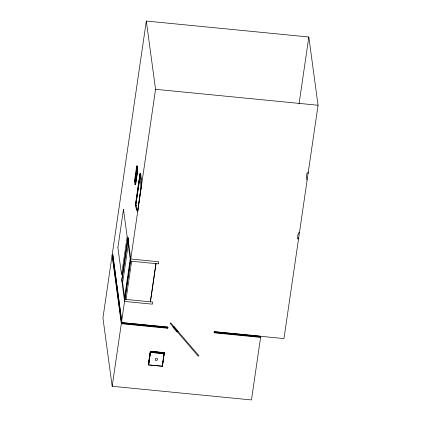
<?xml version="1.0" encoding="UTF-8"?>
<svg xmlns="http://www.w3.org/2000/svg" width="421" height="421" viewBox="0 0 421 421"><rect width="100%" height="100%" fill="white"/><g stroke="black" fill="none" stroke-linecap="round" stroke-linejoin="round"><path stroke-width="0.63" d="M141.409 187.524L141.403 184.966M140.709 174.305L140.109 174.631L135.604 205.422A0.584 0.532 -7.8 0 0 136.104 206.006L135.972 205.027A0.584 0.532 -7.7 0 1 135.473 204.448L139.993 173.641A0.584 0.532 -7.7 0 1 140.619 173.215L140.73 174.205M135.82 205.348L136.041 205.68L135.82 205.348L140.451 174.373M134.515 180.788L136.662 166.053L137.246 166.116L137.762 169.921M134.983 180.835L134.525 180.688M137.662 169.931L137.193 169.952L135.052 184.587L135.62 184.624M150.371 351.293L164.222 352.603L162.727 363.412M150.465 351.693L163.974 352.935M164.19 353.661L150.481 352.382L148.645 364.896L162.448 366.244L164.174 352.798L163.99 354.061M150.523 351.661L163.864 352.893M122.358 284.643L121.711 279.865L128.047 237.676L128.742 242.354M162.395 366.244L148.634 364.954L148.292 363.902L150.36 351.193M167.732 327.859L121.885 323.36L121.995 322.618L167.879 327.08L167.732 328.164M150.486 352.361L150.36 351.351L164.158 352.751M214.278 331.622L214.157 332.722M128.089 237.681L121.927 279.833L122.548 284.78M260.436 336.153L260.599 337.374L214.173 332.816L214.326 331.759L283.97 338.589L318.055 105.25L308.825 36.995L146.324 21.05L102.945 318.029L112.175 386.283L251.458 399.95L260.757 336.311M117.901 247.58L123.458 209.505M134.988 180.735L137.13 166.095M127.153 236.802L121.59 274.881L117.896 247.659M135.52 184.635L137.688 170M128.521 242.454L122.332 284.833L124.59 301.436L152.402 304.162L152.734 302.067L124.879 299.31L122.658 282.738M140.598 173.22L140.182 173.615L135.599 205.264A0.584 0.532 -7.7 0 0 136.078 205.816M124.616 297.368L130.194 259.189M140.988 188.75L137.762 210.684L140.746 188.629L141.151 188.492M124.879 299.299L130.452 261.12M112.175 386.283L155.554 89.305L146.324 21.05M126.037 299.426L131.615 261.241M150.392 301.815L155.97 263.63L150.413 301.804M158.317 263.841L158.617 261.762L130.789 259.01M150.35 351.351L148.534 364.839L150.439 351.572L163.953 352.898M162.464 366.202L162.527 364.076M162.706 362.823L162.89 361.571M163.164 359.692L163.348 358.445M163.532 357.192L163.806 355.313M162.353 366.244L164.179 353.724M299.047 103.94L308.825 36.995M135.099 180.83L135.562 184.635M135.483 204.411L135.972 205.011M135.615 205.39L135.473 204.448M173.026 326.738L173.652 326.307M173.81 326.422L172.931 327.091L177.167 332.043L178.078 331.406L173.841 326.428M177.278 331.695L177.888 331.253L177.294 331.722M160.443 352.872L160.885 353.014M153.491 352.188L153.818 352.224M137.535 210.568L137.162 210.526A40.969 4.331 -84.4 0 1 136.962 210.379L136.646 209.916A48.583 5.136 -84.4 0 1 136.288 208.942L136.172 208.532A66.255 7.004 -84.4 0 1 135.604 205.411M150.46 351.582L148.713 363.96M140.182 173.615L140.072 174.468A0.584 0.532 -7.7 0 1 140.73 173.994M137.856 211.216L137.583 211.11A41.021 4.389 -83.5 0 1 137.472 210.979M155.554 89.305L318.055 105.25M307.209 179.493L306.63 179.435L306.862 177.846L306.283 177.788L306.977 173.015L308.14 173.131L307.993 172.031M137.151 166.037L136.688 165.995L137.199 169.795L137.704 169.852M134.983 180.888L134.515 180.841L135.03 184.645L135.494 184.693M299.463 232.524L298.884 232.466L298.652 234.06L298.068 234.002L297.373 238.775L298.531 238.891L298.384 237.791M130.457 261.125L158.291 263.856M214.273 331.669L260.12 336.168L260.01 336.911L214.163 332.416M164.285 353.651L150.371 352.293L150.244 351.446M137.472 211.016L137.178 210.595M136.793 209.563L136.678 209.148A66.85 6.925 -84.7 0 1 136.115 205.937M164.069 352.693L164.19 353.572M128.547 242.433L130.763 259.026M127.847 237.865L128.494 242.643M123.474 209.474L127.158 236.728M128.216 244.533L130.478 261.131M121.911 322.012L112.833 254.852L121.885 323.36M112.244 254.389L121.469 322.644L167.9 327.201L167.742 328.259L121.316 323.707L112.086 255.452M141.172 178.404L141.224 179.23M141.34 181.861L141.367 182.793M141.377 183.172L141.393 184.156M140.761 174.147A66.85 7.21 -84.1 0 1 141.182 178.325M140.756 174.194A0.584 0.532 -7.6 0 0 140.098 174.662A66.255 7.004 -84.4 0 1 140.514 178.83L140.567 179.656A48.583 5.136 -84.4 0 1 140.688 182.256L140.74 184.519A40.969 4.331 -84.4 0 1 140.751 185.745L140.746 188.613A0.589 0.484 -3.8 0 1 141.245 188.187M141.272 178.925A49.152 5.231 -84.3 0 1 141.403 181.54M141.435 183.914A41.021 3.873 -85.1 0 1 141.445 184.724M137.167 210.432A49.152 5.131 -84.5 0 1 136.814 209.39M137.867 211.168A0.595 0.568 -16.8 0 1 137.541 210.642M137.251 166.158L135.115 180.793L135.625 184.598L137.767 169.958L137.251 166.158M170.81 322.954L170.158 323.423L198.254 356.229L198.901 355.761L170.81 322.954M155.886 360.271A1.174 1.063 -7.7 0 0 157.586 359.229A1.174 1.063 -7.7 0 0 155.781 358.429A1.174 1.063 -7.7 0 0 155.886 360.271"/></g></svg>
